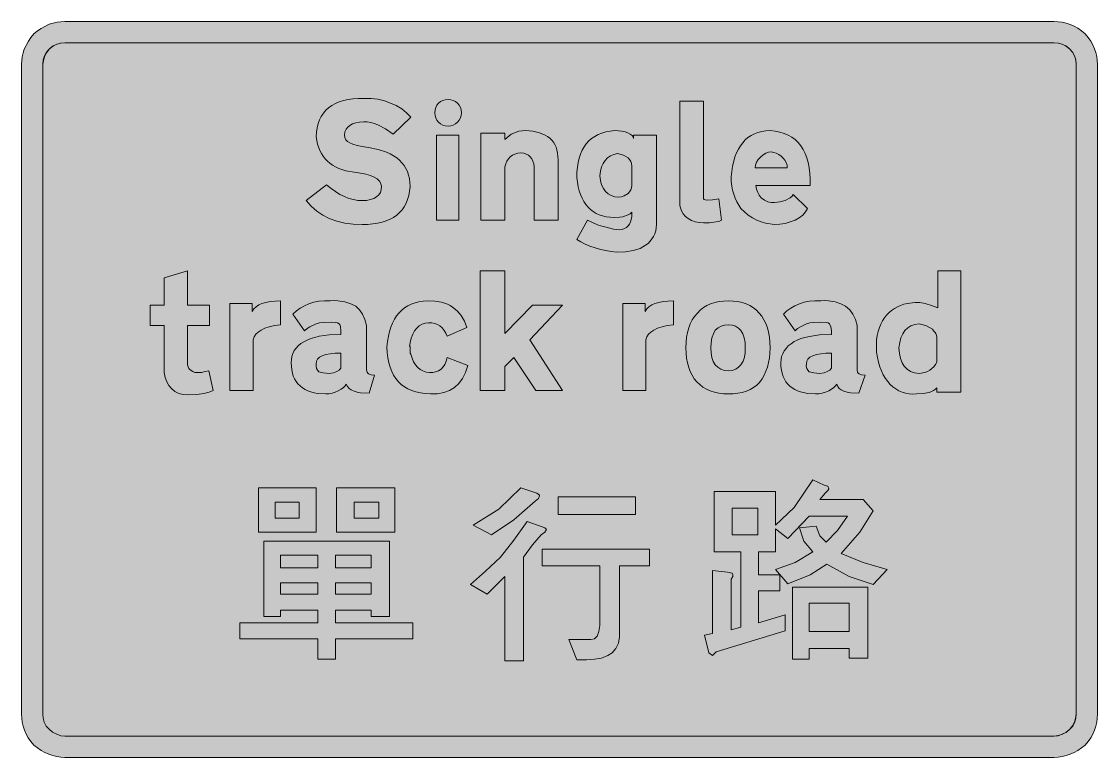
# Model space of a CAD drawing. Header units: metres. Extents: x 102 to 466, y 12 to 261.
import ezdxf

# ---------------------------------------------------------------- set-up
doc = ezdxf.new("R2010")
doc.units = ezdxf.units.M
doc.layers.add('FILL_BLACK_000000', color=7, linetype='Continuous', true_color=0x000000)
doc.layers.add('FILL_WHITE_FFFFFF', color=7, linetype='Continuous', true_color=0xffffff)

msp = doc.modelspace()

# ---------------------------------------------------------------- hatches: boundary and pattern name
at = {"layer": 'FILL_BLACK_000000', "true_color": 0x000000}
h = msp.add_hatch(color=7, dxfattribs=at)
h.dxf.hatch_style = 1
h.paths.add_polyline_path([(454.39, 261.07), (455.76, 260.76), (457.12, 260.32), (458.46, 259.75), (459.75, 259.02), (460.99, 258.14), (462.15, 257.1), (463.19, 255.94), (464.07, 254.7), (464.8, 253.42), (465.37, 252.11), (465.81, 250.79), (466.12, 249.46), (466.29, 248.16), (466.35, 246.9), (466.35, 27), (466.29, 25.64), (466.12, 24.26), (465.81, 22.89), (465.37, 21.52), (464.8, 20.19), (464.07, 18.9), (463.19, 17.66), (462.15, 16.5), (460.99, 15.54), (459.75, 14.7), (458.46, 13.98), (457.12, 13.39), (455.76, 12.92), (454.39, 12.58), (453.01, 12.37), (451.65, 12.3), (117.15, 12.3), (115.79, 12.37), (114.41, 12.58), (113.04, 12.92), (111.67, 13.39), (110.34, 13.98), (109.05, 14.7), (107.81, 15.54), (106.65, 16.5), (105.61, 17.66), (104.73, 18.9), (104, 20.19), (103.42, 21.52), (102.99, 22.89), (102.68, 24.26), (102.51, 25.64), (102.45, 27), (102.45, 246.9), (102.51, 248.08), (102.67, 249.34), (102.96, 250.65), (103.35, 252), (104.77, 254.66), (105.63, 255.92), (106.65, 257.1), (107.83, 258.12), (109.09, 258.97), (111.75, 260.4), (113.1, 260.79), (114.45, 261.07), (115.8, 261.24), (117.15, 261.3), (451.65, 261.3), (453.01, 261.24), (454.39, 261.07)])
h.paths.add_polyline_path([(115.76, 253.98), (114.34, 253.61), (112.97, 252.96), (111.75, 252), (110.89, 250.65), (110.25, 249.3), (109.84, 247.99), (109.65, 246.9), (109.65, 27), (109.77, 25.61), (110.14, 24.22), (110.79, 22.95), (111.23, 22.39), (111.75, 21.9), (112.97, 20.89), (114.34, 20.14), (115.76, 19.66), (117.15, 19.5), (451.65, 19.5), (453.04, 19.66), (454.46, 20.14), (455.83, 20.89), (457.05, 21.9), (457.57, 22.39), (458.01, 22.95), (458.66, 24.22), (459.03, 25.61), (459.15, 27), (459.15, 246.9), (459, 248.33), (458.57, 249.67), (457.88, 250.89), (456.97, 251.96), (455.87, 252.85), (454.59, 253.52), (453.18, 253.95), (451.65, 254.1), (117.15, 254.1), (115.76, 253.98)], flags=16)
h = msp.add_hatch(color=7, dxfattribs=at)
h.dxf.hatch_style = 1
h.paths.add_polyline_path([(211.76, 222.06), (212.1, 221.32), (212.66, 220.71), (213.45, 220.2), (214.52, 219.75), (215.92, 219.34), (217.67, 218.98), (219.75, 218.7), (223.03, 218.01), (225.88, 217.06), (227.14, 216.48), (228.3, 215.84), (229.35, 215.13), (230.29, 214.35), (231.12, 213.5), (231.84, 212.58), (232.45, 211.58), (232.95, 210.52), (233.35, 209.37), (233.63, 208.16), (233.79, 206.87), (233.85, 205.5), (233.68, 203.92), (233.4, 202.45), (233.01, 201.08), (232.5, 199.81), (231.88, 198.65), (231.15, 197.6), (230.31, 196.64), (229.35, 195.79), (228.28, 195.04), (227.1, 194.39), (225.81, 193.84), (224.4, 193.39), (222.88, 193.04), (221.25, 192.8), (219.51, 192.65), (217.65, 192.6), (214.61, 192.72), (211.76, 193.09), (209.09, 193.74), (206.55, 194.7), (204.36, 195.76), (202.31, 197.14), (200.43, 198.79), (198.75, 200.7), (205.65, 206.1), (207.13, 204.83), (208.62, 203.74), (210.13, 202.81), (211.65, 202.05), (213.17, 201.46), (214.68, 201.04), (216.17, 200.78), (217.65, 200.7), (219.14, 200.78), (220.45, 201.03), (221.58, 201.43), (222.52, 201.97), (223.27, 202.66), (223.81, 203.48), (224.14, 204.43), (224.25, 205.5), (224.01, 206.46), (223.51, 207.3), (222.76, 208.05), (221.74, 208.69), (220.45, 209.23), (218.89, 209.68), (217.06, 210.03), (214.95, 210.3), (212.19, 210.79), (209.77, 211.58), (208.68, 212.09), (207.68, 212.67), (206.75, 213.33), (205.91, 214.05), (205.15, 214.84), (204.47, 215.71), (203.87, 216.64), (203.35, 217.64), (202.54, 219.84), (202.05, 222.3), (202.17, 223.88), (202.4, 225.36), (202.76, 226.75), (203.23, 228.03), (203.83, 229.21), (204.54, 230.28), (205.37, 231.26), (206.32, 232.12), (207.4, 232.89), (208.59, 233.54), (209.9, 234.09), (211.33, 234.53), (212.88, 234.87), (214.55, 235.09), (216.34, 235.2), (218.25, 235.2), (220.67, 235.26), (222.97, 235.01), (225.17, 234.48), (227.25, 233.7), (229.21, 232.87), (231.04, 231.75), (232.69, 230.41), (234.15, 228.9), (228.15, 223.2), (225.51, 225), (222.97, 226.31), (221.75, 226.78), (220.56, 227.12), (219.39, 227.33), (218.25, 227.4), (216.77, 227.24), (215.49, 226.99), (214.4, 226.64), (213.49, 226.16), (212.76, 225.56), (212.22, 224.83), (211.85, 223.94), (211.65, 222.9), (211.76, 222.06)])
h = msp.add_hatch(color=7, dxfattribs=at)
h.dxf.hatch_style = 1
h.paths.add_polyline_path([(251.16, 229.52), (250.88, 228.68), (250.46, 227.92), (249.9, 227.25), (249.23, 226.69), (248.47, 226.27), (247.63, 225.99), (246.75, 225.9), (245.78, 225.99), (244.91, 226.27), (244.14, 226.69), (243.49, 227.25), (242.96, 227.92), (242.57, 228.68), (242.33, 229.52), (242.25, 230.4), (242.33, 231.37), (242.57, 232.24), (242.96, 233.01), (243.49, 233.66), (244.14, 234.19), (244.91, 234.58), (245.78, 234.82), (246.75, 234.9), (247.63, 234.82), (248.47, 234.58), (249.23, 234.19), (249.9, 233.66), (250.46, 233.01), (250.88, 232.24), (251.16, 231.37), (251.25, 230.4), (251.16, 229.52)])
h = msp.add_hatch(color=7, dxfattribs=at)
h.dxf.hatch_style = 1
h.paths.add_polyline_path([(333.15, 202.8), (333.15, 202.5), (333.15, 201.6), (333.15, 201.3), (333.32, 201.1), (333.61, 200.96), (334.57, 200.85), (336.1, 200.96), (338.25, 201.3), (339.15, 194.1), (338.96, 193.95), (338.55, 193.8), (338.06, 193.65), (337.35, 193.5), (335.14, 193.24), (333.15, 193.2), (331.63, 193.3), (330.24, 193.57), (328.99, 194.02), (327.9, 194.62), (326.97, 195.37), (326.23, 196.24), (325.69, 197.22), (325.35, 198.3), (325.09, 199.01), (325.05, 199.5), (325.05, 200.1), (325.05, 200.4), (325.05, 234.3), (333.15, 234.3), (333.15, 202.8)])
h = msp.add_hatch(color=7, dxfattribs=at)
h.dxf.hatch_style = 1
h.paths.add_polyline_path([(242.85, 194.1), (242.85, 222.9), (250.35, 222.9), (250.35, 194.1), (242.85, 194.1)])
h = msp.add_hatch(color=7, dxfattribs=at)
h.dxf.hatch_style = 1
h.paths.add_polyline_path([(275.85, 194.1), (275.85, 210.9), (275.85, 211.5), (275.85, 211.8), (275.85, 212.1), (275.68, 213.16), (275.4, 214.07), (275.01, 214.86), (274.5, 215.51), (273.88, 216.04), (273.15, 216.45), (272.31, 216.73), (271.35, 216.9), (270.28, 216.73), (269.32, 216.45), (268.48, 216.04), (267.75, 215.51), (267.13, 214.86), (266.62, 214.07), (266.23, 213.16), (265.95, 212.1), (265.95, 211.8), (265.95, 194.1), (257.85, 194.1), (257.85, 223.5), (265.95, 223.5), (265.95, 221.4), (267.34, 222.67), (268.1, 223.17), (268.95, 223.5), (269.73, 223.89), (270.67, 224.17), (271.73, 224.34), (272.85, 224.4), (275.39, 224.16), (277.62, 223.65), (279.53, 222.88), (280.35, 222.38), (281.1, 221.81), (281.76, 221.17), (282.34, 220.45), (282.83, 219.66), (283.23, 218.79), (283.54, 217.84), (283.77, 216.81), (283.95, 214.5), (283.95, 213.9), (283.95, 194.1), (275.85, 194.1)])
h = msp.add_hatch(color=7, dxfattribs=at)
h.dxf.hatch_style = 1
h.paths.add_polyline_path([(316.93, 190.47), (316.61, 189.49), (316.2, 188.57), (315.68, 187.72), (315.06, 186.94), (314.35, 186.23), (313.54, 185.59), (312.63, 185.02), (311.63, 184.53), (310.54, 184.12), (309.36, 183.78), (306.73, 183.37), (303.75, 183.3), (301.93, 183.48), (300.08, 183.79), (298.24, 184.21), (296.44, 184.72), (294.71, 185.33), (293.08, 186), (291.58, 186.73), (290.25, 187.5), (293.85, 194.1), (297.22, 192.56), (298.74, 192.03), (300.15, 191.7), (302.62, 191.02), (304.65, 190.8), (305.59, 190.97), (306.4, 191.25), (307.09, 191.64), (307.65, 192.15), (308.1, 192.77), (308.45, 193.5), (308.69, 194.34), (308.85, 195.3), (308.85, 196.8), (308.69, 196.53), (308.25, 196.2), (307.58, 195.87), (306.75, 195.6), (305.8, 195.25), (304.8, 195.07), (302.85, 195), (301.48, 195.06), (300.19, 195.22), (298.98, 195.5), (297.84, 195.89), (296.79, 196.38), (295.8, 196.98), (294.9, 197.68), (294.07, 198.49), (293.33, 199.4), (292.65, 200.41), (292.06, 201.51), (291.54, 202.72), (291.1, 204.02), (290.74, 205.42), (290.25, 208.5), (290.3, 210.3), (290.45, 212), (290.69, 213.59), (291.04, 215.08), (291.49, 216.45), (292.04, 217.72), (292.69, 218.88), (293.44, 219.94), (294.29, 220.88), (295.25, 221.72), (296.3, 222.44), (297.46, 223.05), (298.73, 223.56), (300.1, 223.95), (301.57, 224.23), (303.15, 224.4), (304.37, 224.35), (305.53, 224.19), (306.59, 223.94), (307.54, 223.61), (308.33, 223.21), (308.93, 222.75), (309.31, 222.25), (309.45, 221.7), (309.45, 222.9), (317.25, 222.9), (317.25, 192.6), (317.14, 191.5), (316.93, 190.47)])
h.paths.add_polyline_path([(308.52, 213.98), (308.12, 214.63), (307.57, 215.17), (306.89, 215.64), (306.07, 216.03), (304.05, 216.6), (302.77, 216.29), (301.64, 215.81), (300.65, 215.15), (299.81, 214.31), (299.13, 213.29), (298.61, 212.09), (298.25, 210.69), (298.05, 209.1), (298.26, 207.5), (298.65, 206.08), (299.23, 204.84), (299.96, 203.81), (300.85, 202.99), (301.89, 202.39), (303.06, 202.02), (304.35, 201.9), (305.37, 202), (306.22, 202.27), (307.65, 203.1), (308.09, 203.65), (308.47, 204.34), (308.75, 205.08), (308.85, 205.8), (308.85, 212.4), (308.77, 213.24), (308.52, 213.98)], flags=16)
h = msp.add_hatch(color=7, dxfattribs=at)
h.dxf.hatch_style = 1
h.paths.add_polyline_path([(351.04, 204.6), (351.45, 203.4), (351.94, 202.5), (352.65, 201.6), (353.77, 200.82), (354.9, 200.29), (356.02, 200.04), (357.15, 200.1), (358.95, 200.29), (360.75, 200.7), (362.44, 201.64), (363.07, 202.18), (363.45, 202.8), (368.25, 198), (367.64, 196.88), (366.71, 195.82), (365.51, 194.88), (364.05, 194.1), (362.42, 193.49), (360.71, 193.01), (358.95, 192.71), (357.15, 192.6), (354.04, 193.12), (352.55, 193.53), (351.15, 194.1), (349.63, 194.88), (348.22, 195.82), (346.93, 196.88), (345.75, 198), (344.35, 200.32), (343.78, 201.55), (343.31, 202.84), (342.94, 204.2), (342.67, 205.64), (342.51, 207.17), (342.45, 208.8), (342.94, 212.39), (343.31, 214), (343.75, 215.5), (344.28, 216.88), (344.89, 218.14), (345.58, 219.28), (346.35, 220.31), (347.21, 221.22), (348.15, 222.02), (349.18, 222.7), (350.3, 223.27), (351.5, 223.72), (352.79, 224.06), (354.18, 224.29), (355.65, 224.4), (357.34, 224.22), (358.91, 223.91), (360.37, 223.46), (361.72, 222.89), (362.96, 222.18), (364.09, 221.34), (365.1, 220.36), (366, 219.26), (366.79, 218.03), (367.46, 216.67), (368.02, 215.18), (368.47, 213.56), (368.81, 211.81), (369.04, 209.93), (369.15, 207.93), (369.15, 205.8), (350.85, 205.8), (351.04, 204.6)])
h.paths.add_polyline_path([(361.35, 212.4), (361.35, 212.7), (361.04, 213.57), (360.59, 214.37), (360.01, 215.1), (359.32, 215.74), (358.56, 216.28), (357.72, 216.71), (356.85, 217.02), (355.95, 217.2), (355.05, 217.09), (354.15, 216.75), (353.25, 216.19), (352.35, 215.4), (351.56, 214.63), (351, 213.71), (350.66, 212.74), (350.55, 211.8), (361.35, 211.8), (361.35, 212.4)], flags=16)
h = msp.add_hatch(color=7, dxfattribs=at)
h.dxf.hatch_style = 1
h.paths.add_polyline_path([(166.05, 165.3), (166.05, 158.4), (158.55, 158.4), (158.55, 145.8), (158.61, 145.13), (158.77, 144.49), (159.06, 143.9), (159.45, 143.4), (160.42, 142.84), (161.05, 142.6), (161.85, 142.5), (163.35, 142.5), (164.55, 142.91), (165.75, 143.1), (167.25, 136.5), (165.9, 135.89), (164.06, 135.41), (161.72, 135.11), (158.85, 135), (157.16, 135.12), (155.66, 135.49), (154.34, 136.14), (153.15, 137.1), (152.31, 138.11), (151.61, 139.35), (151.08, 140.81), (150.75, 142.5), (150.75, 158.4), (145.95, 158.4), (145.95, 165.3), (150.75, 165.3), (150.75, 174.6), (158.55, 177), (158.55, 165.3), (166.05, 165.3)])
h = msp.add_hatch(color=7, dxfattribs=at)
h.dxf.hatch_style = 1
h.paths.add_polyline_path([(257.55, 177), (265.95, 177), (265.95, 155.7), (275.25, 165.3), (285.45, 165.3), (274.35, 153.6), (285.45, 136.5), (276.45, 136.5), (268.95, 147.6), (265.95, 144.6), (265.95, 136.5), (257.55, 136.5), (257.55, 177)])
h = msp.add_hatch(color=7, dxfattribs=at)
h.dxf.hatch_style = 1
h.paths.add_polyline_path([(420.15, 177), (420.15, 135.9), (412.05, 135.9), (412.05, 137.4), (411.54, 136.88), (410.93, 136.44), (410.21, 136.08), (409.39, 135.79), (407.45, 135.42), (405.15, 135.3), (403.87, 135.25), (402.64, 135.34), (401.44, 135.56), (400.3, 135.9), (399.2, 136.37), (398.16, 136.97), (397.18, 137.69), (396.26, 138.52), (395.41, 139.48), (394.63, 140.56), (393.92, 141.75), (393.3, 143.06), (392.75, 144.48), (392.29, 146.01), (391.92, 147.65), (391.65, 149.4), (391.65, 150.3), (391.65, 153), (391.65, 153.6), (391.87, 155.07), (392.18, 156.45), (392.58, 157.74), (393.07, 158.94), (393.65, 160.05), (394.31, 161.07), (395.04, 161.99), (395.85, 162.82), (396.73, 163.57), (397.67, 164.22), (398.68, 164.78), (399.75, 165.24), (400.87, 165.62), (402.05, 165.9), (404.55, 166.2), (405.37, 166.26), (406.23, 166.21), (408.11, 165.86), (410.16, 165.23), (412.35, 164.4), (412.35, 177), (420.15, 177)])
h.paths.add_polyline_path([(412.01, 154.57), (411.75, 155.4), (411.65, 155.8), (411.41, 156.11), (410.85, 156.6), (410.81, 156.9), (410.55, 157.2), (409.59, 157.82), (408.52, 158.32), (407.34, 158.72), (406.05, 159), (404.57, 158.77), (403.28, 158.32), (402.18, 157.65), (401.25, 156.75), (400.49, 155.62), (399.89, 154.27), (399.45, 152.7), (399.15, 150.9), (399.35, 148.99), (399.72, 147.3), (400.28, 145.85), (401.02, 144.64), (401.97, 143.66), (403.12, 142.93), (404.47, 142.44), (406.05, 142.2), (407.96, 142.6), (408.82, 142.93), (409.61, 143.36), (410.34, 143.89), (410.99, 144.52), (411.56, 145.26), (412.05, 146.1), (412.05, 153.3), (412.01, 154.57)], flags=16)
h = msp.add_hatch(color=7, dxfattribs=at)
h.dxf.hatch_style = 1
h.paths.add_polyline_path([(172.95, 165.9), (180.45, 165.9), (180.45, 163.2), (181.01, 164.04), (181.76, 164.77), (182.69, 165.39), (183.75, 165.9), (185.11, 166.29), (186.56, 166.57), (188.18, 166.74), (190.05, 166.8), (190.05, 158.7), (187.96, 158.42), (186.19, 158.02), (184.69, 157.52), (183.45, 156.9), (182.44, 156.22), (181.65, 155.47), (181.09, 154.62), (180.75, 153.6), (180.75, 136.5), (172.95, 136.5), (172.95, 165.9)])
h = msp.add_hatch(color=7, dxfattribs=at)
h.dxf.hatch_style = 1
h.paths.add_polyline_path([(217.05, 135.67), (215.92, 135.85), (214.95, 136.2), (213.98, 136.66), (213.26, 137.17), (212.71, 137.8), (212.25, 138.6), (211.89, 138.03), (211.3, 137.45), (210.52, 136.9), (209.59, 136.39), (208.56, 135.95), (207.48, 135.6), (206.4, 135.38), (205.35, 135.3), (202.64, 135.47), (201.44, 135.68), (200.32, 135.97), (199.3, 136.35), (198.35, 136.82), (197.47, 137.37), (196.65, 138), (195.92, 138.72), (195.3, 139.51), (194.78, 140.39), (194.36, 141.34), (194.05, 142.36), (193.82, 143.44), (193.65, 145.8), (193.72, 146.95), (193.92, 148.02), (194.25, 149.03), (194.71, 149.96), (195.31, 150.82), (196.04, 151.61), (196.9, 152.32), (197.89, 152.96), (199.01, 153.53), (200.26, 154.02), (201.63, 154.44), (203.14, 154.79), (206.54, 155.25), (210.45, 155.4), (210.45, 156.6), (210.37, 158.02), (210.2, 158.54), (209.85, 159), (209.34, 159.35), (208.72, 159.52), (207.15, 159.6), (204.49, 159.52), (203.23, 159.35), (202.05, 159), (199.99, 158.02), (199.05, 157.4), (198.15, 156.6), (194.25, 162.3), (195.43, 163.37), (196.72, 164.31), (198.13, 165.12), (199.65, 165.79), (201.28, 166.3), (203.02, 166.65), (204.88, 166.82), (206.85, 166.8), (208.17, 166.86), (209.43, 166.81), (211.76, 166.46), (213.81, 165.83), (215.55, 165), (216.79, 163.76), (217.8, 162.26), (218.59, 160.49), (219.15, 158.4), (219.15, 143.4), (219.32, 142.61), (219.53, 142.3), (219.82, 142.05), (220.67, 141.71), (221.85, 141.6), (220.05, 135.6), (217.05, 135.67)])
h.paths.add_polyline_path([(202.27, 143.92), (202.56, 143.31), (202.95, 142.8), (204.52, 142.39), (206.55, 142.2), (207.96, 142.48), (209.06, 142.87), (209.88, 143.38), (210.45, 144), (210.45, 149.1), (208.54, 149.04), (206.85, 148.87), (205.39, 148.59), (204.15, 148.2), (203.19, 147.69), (202.54, 147.07), (202.17, 146.34), (202.05, 145.5), (202.11, 144.66), (202.27, 143.92)], flags=16)
h = msp.add_hatch(color=7, dxfattribs=at)
h.dxf.hatch_style = 1
h.paths.add_polyline_path([(242.26, 166.68), (244.5, 166.31), (246.52, 165.66), (247.42, 165.22), (248.25, 164.7), (249.76, 163.41), (251.1, 161.81), (252.22, 159.93), (253.05, 157.8), (246.45, 154.8), (245.96, 155.87), (245.38, 156.81), (244.72, 157.62), (243.97, 158.29), (243.15, 158.8), (242.23, 159.15), (241.23, 159.32), (240.15, 159.3), (238.97, 159.19), (237.9, 158.86), (236.94, 158.32), (236.1, 157.57), (235.37, 156.63), (234.75, 155.5), (234.24, 154.19), (233.85, 152.7), (233.74, 151.95), (233.72, 151.6), (233.85, 151.2), (233.85, 149.1), (234.15, 148.8), (234.54, 147.42), (235.05, 146.21), (235.67, 145.17), (236.4, 144.3), (237.24, 143.6), (238.2, 143.06), (239.27, 142.7), (240.45, 142.5), (241.52, 142.56), (242.51, 142.76), (243.45, 143.13), (244.35, 143.7), (245.02, 144.44), (245.62, 145.31), (246.12, 146.36), (246.45, 147.6), (253.35, 144.9), (252.56, 142.58), (251.55, 140.57), (250.31, 138.88), (248.85, 137.51), (247.16, 136.47), (245.25, 135.75), (243.11, 135.36), (240.75, 135.3), (239.01, 135.41), (237.37, 135.64), (235.85, 135.98), (234.45, 136.43), (233.15, 137.01), (231.96, 137.69), (230.88, 138.5), (229.91, 139.42), (229.05, 140.47), (228.3, 141.63), (227.66, 142.92), (227.12, 144.33), (226.7, 145.86), (226.37, 147.51), (226.16, 149.29), (226.05, 151.2), (226.26, 153.05), (226.56, 154.79), (226.94, 156.4), (227.4, 157.9), (227.96, 159.28), (228.6, 160.54), (229.32, 161.68), (230.14, 162.71), (231.04, 163.62), (232.03, 164.42), (233.11, 165.1), (234.28, 165.67), (235.53, 166.12), (236.88, 166.46), (238.32, 166.69), (239.85, 166.8), (242.26, 166.68)])
h = msp.add_hatch(color=7, dxfattribs=at)
h.dxf.hatch_style = 1
h.paths.add_polyline_path([(305.85, 165.9), (313.35, 165.9), (313.35, 163.2), (313.91, 164.04), (314.66, 164.77), (315.59, 165.39), (316.65, 165.9), (318.01, 166.29), (319.46, 166.57), (321.08, 166.74), (322.95, 166.8), (322.95, 158.7), (320.86, 158.42), (319.09, 158.02), (317.59, 157.52), (316.35, 156.9), (315.34, 156.22), (314.55, 155.47), (313.99, 154.62), (313.65, 153.6), (313.65, 136.5), (305.85, 136.5), (305.85, 165.9)])
h = msp.add_hatch(color=7, dxfattribs=at)
h.dxf.hatch_style = 1
h.paths.add_polyline_path([(355.42, 147.47), (355.14, 145.88), (354.75, 144.37), (354.24, 142.95), (353.62, 141.62), (352.89, 140.37), (352.05, 139.2), (351.09, 138.26), (350.03, 137.45), (348.86, 136.78), (347.59, 136.24), (346.22, 135.82), (344.75, 135.53), (343.19, 135.36), (341.55, 135.3), (339.86, 135.37), (338.26, 135.56), (336.77, 135.89), (335.38, 136.35), (334.09, 136.92), (332.91, 137.63), (331.83, 138.45), (330.86, 139.39), (330, 140.44), (329.25, 141.61), (328.62, 142.89), (328.09, 144.29), (327.68, 145.78), (327.39, 147.39), (327.21, 149.09), (327.15, 150.9), (327.21, 152.76), (327.38, 154.5), (327.67, 156.13), (328.09, 157.65), (328.63, 159.06), (329.3, 160.35), (330.11, 161.53), (331.05, 162.6), (332.01, 163.64), (333.07, 164.52), (334.24, 165.25), (335.51, 165.82), (336.88, 166.26), (338.35, 166.57), (339.91, 166.74), (341.55, 166.8), (343.19, 166.73), (344.74, 166.54), (346.19, 166.21), (347.55, 165.75), (348.81, 165.17), (349.97, 164.46), (351.02, 163.63), (351.97, 162.67), (352.82, 161.6), (353.56, 160.41), (354.19, 159.11), (354.71, 157.69), (355.12, 156.15), (355.41, 154.51), (355.59, 152.76), (355.65, 150.9), (355.59, 149.14), (355.42, 147.47)])
h.paths.add_polyline_path([(346.87, 154.27), (346.4, 155.61), (345.75, 156.71), (344.94, 157.58), (343.96, 158.2), (342.83, 158.57), (341.55, 158.7), (340.26, 158.59), (339.07, 158.25), (338.01, 157.69), (337.05, 156.9), (336.44, 155.67), (335.96, 154.24), (335.66, 152.64), (335.55, 150.9), (335.65, 149.19), (335.94, 147.66), (336.42, 146.32), (337.09, 145.2), (337.94, 144.3), (338.97, 143.64), (340.17, 143.24), (341.55, 143.1), (342.84, 143.26), (343.99, 143.7), (344.97, 144.37), (345.75, 145.2), (346.49, 146.39), (346.95, 147.71), (347.18, 149.21), (347.25, 150.9), (347.15, 152.7), (346.87, 154.27)], flags=16)
h = msp.add_hatch(color=7, dxfattribs=at)
h.dxf.hatch_style = 1
h.paths.add_polyline_path([(382.87, 135.67), (381.68, 135.85), (380.55, 136.2), (379.71, 136.66), (379.01, 137.17), (378.48, 137.8), (378.15, 138.6), (377.79, 138.03), (377.19, 137.45), (376.4, 136.9), (375.45, 136.39), (374.39, 135.95), (373.26, 135.6), (372.1, 135.38), (370.95, 135.3), (368.29, 135.47), (365.96, 135.97), (364.91, 136.35), (363.95, 136.8), (363.08, 137.34), (362.29, 137.96), (361.59, 138.66), (360.97, 139.45), (360.45, 140.31), (360.02, 141.25), (359.69, 142.27), (359.45, 143.37), (359.3, 144.54), (359.25, 145.8), (359.32, 146.9), (359.53, 147.94), (359.88, 148.92), (360.38, 149.85), (361.01, 150.72), (361.78, 151.54), (362.7, 152.3), (363.75, 153), (364.83, 153.53), (366.06, 154.01), (367.42, 154.42), (368.92, 154.76), (372.36, 155.24), (376.35, 155.4), (376.35, 156.6), (376.3, 157.4), (376.16, 158.02), (375.75, 159), (375.24, 159.35), (374.59, 159.52), (372.75, 159.6), (370.35, 159.52), (369.12, 159.35), (367.95, 159), (365.89, 158.02), (364.95, 157.4), (364.05, 156.6), (360.15, 162.3), (361.33, 163.37), (362.62, 164.31), (364.03, 165.12), (365.55, 165.79), (367.18, 166.3), (368.92, 166.65), (370.78, 166.82), (372.75, 166.8), (374.07, 166.86), (375.33, 166.81), (377.62, 166.46), (379.58, 165.83), (381.15, 165), (382.56, 163.76), (383.66, 162.26), (384.48, 160.49), (385.05, 158.4), (385.05, 143.4), (385.22, 142.61), (385.43, 142.3), (385.72, 142.05), (386.57, 141.71), (387.75, 141.6), (385.65, 135.6), (382.87, 135.67)])
h.paths.add_polyline_path([(368.06, 143.92), (368.41, 143.31), (368.85, 142.8), (370.42, 142.39), (372.45, 142.2), (373.86, 142.48), (374.96, 142.87), (375.78, 143.38), (376.35, 144), (376.35, 149.1), (374.44, 149.04), (372.75, 148.87), (371.29, 148.59), (370.05, 148.2), (369.09, 147.69), (368.44, 147.07), (368.07, 146.34), (367.95, 145.5), (367.88, 144.66), (368.06, 143.92)], flags=16)
h = msp.add_hatch(color=7, dxfattribs=at)
h.dxf.hatch_style = 1
h.paths.add_polyline_path([(357.45, 102.3), (357.45, 90.9), (363.75, 96.9), (370.05, 106.2), (373.95, 104.4), (375.15, 104.1), (375.45, 103.2), (375.15, 102.6), (374.25, 101.7), (372.45, 99.6), (387.15, 99.6), (390.45, 95.7), (385.95, 88.5), (379.65, 81.3), (387.15, 78.3), (395.25, 75.9), (390.45, 70.8), (382.35, 73.5), (374.85, 77.7), (369.15, 74.1), (361.65, 71.1), (357.45, 75.9), (364.05, 78.3), (370.05, 81.9), (367.05, 85.5), (365.55, 90), (371.25, 90.6), (372.45, 87.3), (374.55, 85.2), (378.45, 89.1), (381.75, 93.9), (368.85, 93.9), (361.65, 86.4), (357.45, 89.7), (357.45, 81.9), (351.75, 81.9), (351.75, 74.1), (358.95, 74.1), (358.95, 68.7), (351.75, 68.7), (351.75, 57.9), (360.75, 60.6), (360.75, 55.2), (337.35, 48), (336.15, 46.8), (334.95, 47.7), (333.45, 53.7), (336.15, 54.3), (336.15, 75.6), (341.25, 75), (342.75, 74.7), (343.05, 74.1), (343.05, 73.5), (342.45, 72.6), (342.45, 55.5), (345.75, 56.4), (345.75, 81.9), (336.75, 81.9), (336.75, 102.3), (357.45, 102.3)])
h.paths.add_polyline_path([(351.45, 96.6), (342.75, 96.6), (342.75, 87.6), (351.45, 87.6), (351.45, 96.6)], flags=16)
h = msp.add_hatch(color=7, dxfattribs=at)
h.dxf.hatch_style = 1
h.paths.add_polyline_path([(202.05, 88.5), (182.55, 88.5), (182.55, 103.5), (202.05, 103.5), (202.05, 88.5)])
h.paths.add_polyline_path([(196.35, 98.7), (188.25, 98.7), (188.25, 93.3), (196.35, 93.3), (196.35, 98.7)], flags=16)
h = msp.add_hatch(color=7, dxfattribs=at)
h.dxf.hatch_style = 1
h.paths.add_polyline_path([(228.75, 88.5), (208.95, 88.5), (208.95, 103.5), (228.75, 103.5), (228.75, 88.5)])
h.paths.add_polyline_path([(223.35, 98.7), (214.95, 98.7), (214.95, 93.3), (223.35, 93.3), (223.35, 98.7)], flags=16)
h = msp.add_hatch(color=7, dxfattribs=at)
h.dxf.hatch_style = 1
h.paths.add_polyline_path([(263.85, 96.3), (271.35, 103.5), (276.75, 101.7), (277.65, 101.1), (277.65, 100.8), (277.35, 99.9), (276.15, 99), (268.95, 92.7), (261.45, 87.6), (255.15, 90.9), (263.85, 96.3)])
h = msp.add_hatch(color=7, dxfattribs=at)
h.dxf.hatch_style = 1
h.paths.add_polyline_path([(310.05, 100.5), (310.05, 94.5), (283.95, 94.5), (283.95, 100.5), (310.05, 100.5)])
h = msp.add_hatch(color=7, dxfattribs=at)
h.dxf.hatch_style = 1
h.paths.add_polyline_path([(259.35, 75.3), (264.45, 80.1), (268.95, 85.8), (273.45, 92.1), (278.55, 90.3), (279.45, 90), (280.05, 89.4), (279.45, 88.5), (278.25, 87.6), (275.25, 84.3), (272.25, 80.1), (272.25, 45), (265.95, 45), (265.95, 73.5), (259.95, 67.5), (254.25, 70.8), (259.35, 75.3)])
h = msp.add_hatch(color=7, dxfattribs=at)
h.dxf.hatch_style = 1
h.paths.add_polyline_path([(220.65, 62.1), (208.65, 62.1), (208.65, 57.9), (234.75, 57.9), (234.75, 52.5), (208.65, 52.5), (208.65, 45.6), (202.65, 45.6), (202.65, 52.5), (176.25, 52.5), (176.25, 57.9), (202.65, 57.9), (202.65, 62.1), (190.05, 62.1), (190.05, 60), (184.35, 60), (184.35, 85.5), (226.95, 85.5), (226.95, 60), (220.65, 60), (220.65, 62.1)])
h.paths.add_polyline_path([(220.65, 76.5), (220.65, 80.7), (208.65, 80.7), (208.65, 76.5), (220.65, 76.5)], flags=16)
h.paths.add_polyline_path([(208.65, 67.5), (220.65, 67.5), (220.65, 71.4), (208.65, 71.4), (208.65, 67.5)], flags=16)
h.paths.add_polyline_path([(190.05, 80.7), (190.05, 76.5), (202.65, 76.5), (202.65, 80.7), (190.05, 80.7)], flags=16)
h.paths.add_polyline_path([(202.65, 71.4), (190.05, 71.4), (190.05, 67.5), (202.65, 67.5), (202.65, 71.4)], flags=16)
h = msp.add_hatch(color=7, dxfattribs=at)
h.dxf.hatch_style = 1
h.paths.add_polyline_path([(278.55, 77.1), (278.55, 82.8), (314.85, 82.8), (314.85, 77.1), (304.65, 77.1), (304.65, 55.5), (304.65, 53.1), (304.35, 51), (303.45, 49.2), (302.25, 47.7), (300.75, 46.8), (298.65, 45.9), (296.25, 45.6), (293.55, 45.3), (290.25, 45.3), (287.55, 52.2), (295.05, 52.2), (296.25, 52.5), (297.15, 53.4), (297.75, 54.9), (298.05, 57), (298.05, 77.1), (278.55, 77.1)])
h = msp.add_hatch(color=7, dxfattribs=at)
h.dxf.hatch_style = 1
h.paths.add_polyline_path([(388.65, 69.9), (388.65, 45.9), (382.35, 45.9), (382.35, 49.2), (368.85, 49.2), (368.85, 45.6), (363.15, 45.6), (363.15, 69.9), (388.65, 69.9)])
h.paths.add_polyline_path([(382.35, 64.5), (368.85, 64.5), (368.85, 54.9), (382.35, 54.9), (382.35, 64.5)], flags=16)
at = {"layer": 'FILL_WHITE_FFFFFF', "true_color": 0xffffff}
h = msp.add_hatch(color=7, dxfattribs=at)
h.dxf.hatch_style = 1
h.paths.add_polyline_path([(451.65, 254.1), (453.04, 253.98), (454.46, 253.61), (455.83, 252.96), (457.05, 252), (458.01, 250.78), (458.66, 249.45), (459.03, 248.12), (459.15, 246.9), (459.15, 27), (458.96, 25.65), (458.55, 24.3), (457.91, 22.99), (457.05, 21.9), (455.7, 20.77), (455.02, 20.38), (454.35, 20.1), (453, 19.69), (451.65, 19.5), (117.15, 19.5), (115.76, 19.66), (114.34, 20.14), (112.97, 20.89), (111.75, 21.9), (111.23, 22.39), (110.79, 22.95), (110.14, 24.22), (109.77, 25.61), (109.65, 27), (109.65, 246.9), (109.8, 248.33), (110.23, 249.67), (110.92, 250.89), (111.82, 251.96), (112.93, 252.85), (114.21, 253.52), (115.62, 253.95), (117.15, 254.1), (451.65, 254.1)])

# ---------------------------------------------------------------- linework, layer by layer
at = {"layer": 'FILL_BLACK_000000', "lineweight": 0, "true_color": 0x000000}
for points in [[(454.39, 261.07), (455.76, 260.76), (457.12, 260.32), (458.46, 259.75), (459.75, 259.02), (460.99, 258.14), (462.15, 257.1), (463.19, 255.94), (464.07, 254.7), (464.8, 253.42), (465.37, 252.11), (465.81, 250.79), (466.12, 249.46), (466.29, 248.16), (466.35, 246.9), (466.35, 27), (466.29, 25.64), (466.12, 24.26), (465.81, 22.89), (465.37, 21.52), (464.8, 20.19), (464.07, 18.9), (463.19, 17.66), (462.15, 16.5), (460.99, 15.54), (459.75, 14.7), (458.46, 13.98), (457.12, 13.39), (455.76, 12.92), (454.39, 12.58), (453.01, 12.37), (451.65, 12.3), (117.15, 12.3), (115.79, 12.37), (114.41, 12.58), (113.04, 12.92), (111.67, 13.39), (110.34, 13.98), (109.05, 14.7), (107.81, 15.54), (106.65, 16.5), (105.61, 17.66), (104.73, 18.9), (104, 20.19), (103.42, 21.52), (102.99, 22.89), (102.68, 24.26), (102.51, 25.64), (102.45, 27), (102.45, 246.9), (102.51, 248.08), (102.67, 249.34), (102.96, 250.65), (103.35, 252), (104.77, 254.66), (105.63, 255.92), (106.65, 257.1), (107.83, 258.12), (109.09, 258.97), (111.75, 260.4), (113.1, 260.79), (114.45, 261.07), (115.8, 261.24), (117.15, 261.3), (451.65, 261.3), (453.01, 261.24)], [(115.76, 253.98), (114.34, 253.61), (112.97, 252.96), (111.75, 252), (110.89, 250.65), (110.25, 249.3), (109.84, 247.99), (109.65, 246.9), (109.65, 27), (109.77, 25.61), (110.14, 24.22), (110.79, 22.95), (111.23, 22.39), (111.75, 21.9), (112.97, 20.89), (114.34, 20.14), (115.76, 19.66), (117.15, 19.5), (451.65, 19.5), (453.04, 19.66), (454.46, 20.14), (455.83, 20.89), (457.05, 21.9), (457.57, 22.39), (458.01, 22.95), (458.66, 24.22), (459.03, 25.61), (459.15, 27), (459.15, 246.9), (459, 248.33), (458.57, 249.67), (457.88, 250.89), (456.97, 251.96), (455.87, 252.85), (454.59, 253.52), (453.18, 253.95), (451.65, 254.1), (117.15, 254.1)], [(211.76, 222.06), (212.1, 221.32), (212.66, 220.71), (213.45, 220.2), (214.52, 219.75), (215.92, 219.34), (217.67, 218.98), (219.75, 218.7), (223.03, 218.01), (225.88, 217.06), (227.14, 216.48), (228.3, 215.84), (229.35, 215.13), (230.29, 214.35), (231.12, 213.5), (231.84, 212.58), (232.45, 211.58), (232.95, 210.52), (233.35, 209.37), (233.63, 208.16), (233.79, 206.87), (233.85, 205.5), (233.68, 203.92), (233.4, 202.45), (233.01, 201.08), (232.5, 199.81), (231.88, 198.65), (231.15, 197.6), (230.31, 196.64), (229.35, 195.79), (228.28, 195.04), (227.1, 194.39), (225.81, 193.84), (224.4, 193.39), (222.88, 193.04), (221.25, 192.8), (219.51, 192.65), (217.65, 192.6), (214.61, 192.72), (211.76, 193.09), (209.09, 193.74), (206.55, 194.7), (204.36, 195.76), (202.31, 197.14), (200.43, 198.79), (198.75, 200.7), (205.65, 206.1), (207.13, 204.83), (208.62, 203.74), (210.13, 202.81), (211.65, 202.05), (213.17, 201.46), (214.68, 201.04), (216.17, 200.78), (217.65, 200.7), (219.14, 200.78), (220.45, 201.03), (221.58, 201.43), (222.52, 201.97), (223.27, 202.66), (223.81, 203.48), (224.14, 204.43), (224.25, 205.5), (224.01, 206.46), (223.51, 207.3), (222.76, 208.05), (221.74, 208.69), (220.45, 209.23), (218.89, 209.68), (217.06, 210.03), (214.95, 210.3), (212.19, 210.79), (209.77, 211.58), (208.68, 212.09), (207.68, 212.67), (206.75, 213.33), (205.91, 214.05), (205.15, 214.84), (204.47, 215.71), (203.87, 216.64), (203.35, 217.64), (202.54, 219.84), (202.05, 222.3), (202.17, 223.88), (202.4, 225.36), (202.76, 226.75), (203.23, 228.03), (203.83, 229.21), (204.54, 230.28), (205.37, 231.26), (206.32, 232.12), (207.4, 232.89), (208.59, 233.54), (209.9, 234.09), (211.33, 234.53), (212.88, 234.87), (214.55, 235.09), (216.34, 235.2), (218.25, 235.2), (220.67, 235.26), (222.97, 235.01), (225.17, 234.48), (227.25, 233.7), (229.21, 232.87), (231.04, 231.75), (232.69, 230.41), (234.15, 228.9), (228.15, 223.2), (225.51, 225), (222.97, 226.31), (221.75, 226.78), (220.56, 227.12), (219.39, 227.33), (218.25, 227.4), (216.77, 227.24), (215.49, 226.99), (214.4, 226.64), (213.49, 226.16), (212.76, 225.56), (212.22, 224.83), (211.85, 223.94), (211.65, 222.9)], [(251.16, 229.52), (250.88, 228.68), (250.46, 227.92), (249.9, 227.25), (249.23, 226.69), (248.47, 226.27), (247.63, 225.99), (246.75, 225.9), (245.78, 225.99), (244.91, 226.27), (244.14, 226.69), (243.49, 227.25), (242.96, 227.92), (242.57, 228.68), (242.33, 229.52), (242.25, 230.4), (242.33, 231.37), (242.57, 232.24), (242.96, 233.01), (243.49, 233.66), (244.14, 234.19), (244.91, 234.58), (245.78, 234.82), (246.75, 234.9), (247.63, 234.82), (248.47, 234.58), (249.23, 234.19), (249.9, 233.66), (250.46, 233.01), (250.88, 232.24), (251.16, 231.37), (251.25, 230.4)], [(333.15, 202.8), (333.15, 202.5), (333.15, 201.6), (333.15, 201.3), (333.32, 201.1), (333.61, 200.96), (334.57, 200.85), (336.1, 200.96), (338.25, 201.3), (339.15, 194.1), (338.96, 193.95), (338.55, 193.8), (338.06, 193.65), (337.35, 193.5), (335.14, 193.24), (333.15, 193.2), (331.63, 193.3), (330.24, 193.57), (328.99, 194.02), (327.9, 194.62), (326.97, 195.37), (326.23, 196.24), (325.69, 197.22), (325.35, 198.3), (325.09, 199.01), (325.05, 199.5), (325.05, 200.1), (325.05, 200.4), (325.05, 234.3), (333.15, 234.3)], [(242.85, 194.1), (242.85, 222.9), (250.35, 222.9), (250.35, 194.1)], [(275.85, 194.1), (275.85, 210.9), (275.85, 211.5), (275.85, 211.8), (275.85, 212.1), (275.68, 213.16), (275.4, 214.07), (275.01, 214.86), (274.5, 215.51), (273.88, 216.04), (273.15, 216.45), (272.31, 216.73), (271.35, 216.9), (270.28, 216.73), (269.32, 216.45), (268.48, 216.04), (267.75, 215.51), (267.13, 214.86), (266.62, 214.07), (266.23, 213.16), (265.95, 212.1), (265.95, 211.8), (265.95, 194.1), (257.85, 194.1), (257.85, 223.5), (265.95, 223.5), (265.95, 221.4), (267.34, 222.67), (268.1, 223.17), (268.95, 223.5), (269.73, 223.89), (270.67, 224.17), (271.73, 224.34), (272.85, 224.4), (275.39, 224.16), (277.62, 223.65), (279.53, 222.88), (280.35, 222.38), (281.1, 221.81), (281.76, 221.17), (282.34, 220.45), (282.83, 219.66), (283.23, 218.79), (283.54, 217.84), (283.77, 216.81), (283.95, 214.5), (283.95, 213.9), (283.95, 194.1)], [(316.93, 190.47), (316.61, 189.49), (316.2, 188.57), (315.68, 187.72), (315.06, 186.94), (314.35, 186.23), (313.54, 185.59), (312.63, 185.02), (311.63, 184.53), (310.54, 184.12), (309.36, 183.78), (306.73, 183.37), (303.75, 183.3), (301.93, 183.48), (300.08, 183.79), (298.24, 184.21), (296.44, 184.72), (294.71, 185.33), (293.08, 186), (291.58, 186.73), (290.25, 187.5), (293.85, 194.1), (297.22, 192.56), (298.74, 192.03), (300.15, 191.7), (302.62, 191.02), (304.65, 190.8), (305.59, 190.97), (306.4, 191.25), (307.09, 191.64), (307.65, 192.15), (308.1, 192.77), (308.45, 193.5), (308.69, 194.34), (308.85, 195.3), (308.85, 196.8), (308.69, 196.53), (308.25, 196.2), (307.58, 195.87), (306.75, 195.6), (305.8, 195.25), (304.8, 195.07), (302.85, 195), (301.48, 195.06), (300.19, 195.22), (298.98, 195.5), (297.84, 195.89), (296.79, 196.38), (295.8, 196.98), (294.9, 197.68), (294.07, 198.49), (293.33, 199.4), (292.65, 200.41), (292.06, 201.51), (291.54, 202.72), (291.1, 204.02), (290.74, 205.42), (290.25, 208.5), (290.3, 210.3), (290.45, 212), (290.69, 213.59), (291.04, 215.08), (291.49, 216.45), (292.04, 217.72), (292.69, 218.88), (293.44, 219.94), (294.29, 220.88), (295.25, 221.72), (296.3, 222.44), (297.46, 223.05), (298.73, 223.56), (300.1, 223.95), (301.57, 224.23), (303.15, 224.4), (304.37, 224.35), (305.53, 224.19), (306.59, 223.94), (307.54, 223.61), (308.33, 223.21), (308.93, 222.75), (309.31, 222.25), (309.45, 221.7), (309.45, 222.9), (317.25, 222.9), (317.25, 192.6), (317.14, 191.5)], [(351.04, 204.6), (351.45, 203.4), (351.94, 202.5), (352.65, 201.6), (353.77, 200.82), (354.9, 200.29), (356.02, 200.04), (357.15, 200.1), (358.95, 200.29), (360.75, 200.7), (362.44, 201.64), (363.07, 202.18), (363.45, 202.8), (368.25, 198), (367.64, 196.88), (366.71, 195.82), (365.51, 194.88), (364.05, 194.1), (362.42, 193.49), (360.71, 193.01), (358.95, 192.71), (357.15, 192.6), (354.04, 193.12), (352.55, 193.53), (351.15, 194.1), (349.63, 194.88), (348.22, 195.82), (346.93, 196.88), (345.75, 198), (344.35, 200.32), (343.78, 201.55), (343.31, 202.84), (342.94, 204.2), (342.67, 205.64), (342.51, 207.17), (342.45, 208.8), (342.94, 212.39), (343.31, 214), (343.75, 215.5), (344.28, 216.88), (344.89, 218.14), (345.58, 219.28), (346.35, 220.31), (347.21, 221.22), (348.15, 222.02), (349.18, 222.7), (350.3, 223.27), (351.5, 223.72), (352.79, 224.06), (354.18, 224.29), (355.65, 224.4), (357.34, 224.22), (358.91, 223.91), (360.37, 223.46), (361.72, 222.89), (362.96, 222.18), (364.09, 221.34), (365.1, 220.36), (366, 219.26), (366.79, 218.03), (367.46, 216.67), (368.02, 215.18), (368.47, 213.56), (368.81, 211.81), (369.04, 209.93), (369.15, 207.93), (369.15, 205.8), (350.85, 205.8)], [(308.52, 213.98), (308.12, 214.63), (307.57, 215.17), (306.89, 215.64), (306.07, 216.03), (304.05, 216.6), (302.77, 216.29), (301.64, 215.81), (300.65, 215.15), (299.81, 214.31), (299.13, 213.29), (298.61, 212.09), (298.25, 210.69), (298.05, 209.1), (298.26, 207.5), (298.65, 206.08), (299.23, 204.84), (299.96, 203.81), (300.85, 202.99), (301.89, 202.39), (303.06, 202.02), (304.35, 201.9), (305.37, 202), (306.22, 202.27), (307.65, 203.1), (308.09, 203.65), (308.47, 204.34), (308.75, 205.08), (308.85, 205.8), (308.85, 212.4), (308.77, 213.24)], [(361.35, 212.4), (361.35, 212.7), (361.04, 213.57), (360.59, 214.37), (360.01, 215.1), (359.32, 215.74), (358.56, 216.28), (357.72, 216.71), (356.85, 217.02), (355.95, 217.2), (355.05, 217.09), (354.15, 216.75), (353.25, 216.19), (352.35, 215.4), (351.56, 214.63), (351, 213.71), (350.66, 212.74), (350.55, 211.8), (361.35, 211.8)], [(166.05, 165.3), (166.05, 158.4), (158.55, 158.4), (158.55, 145.8), (158.61, 145.13), (158.77, 144.49), (159.06, 143.9), (159.45, 143.4), (160.42, 142.84), (161.05, 142.6), (161.85, 142.5), (163.35, 142.5), (164.55, 142.91), (165.75, 143.1), (167.25, 136.5), (165.9, 135.89), (164.06, 135.41), (161.72, 135.11), (158.85, 135), (157.16, 135.12), (155.66, 135.49), (154.34, 136.14), (153.15, 137.1), (152.31, 138.11), (151.61, 139.35), (151.08, 140.81), (150.75, 142.5), (150.75, 158.4), (145.95, 158.4), (145.95, 165.3), (150.75, 165.3), (150.75, 174.6), (158.55, 177), (158.55, 165.3)], [(257.55, 177), (265.95, 177), (265.95, 155.7), (275.25, 165.3), (285.45, 165.3), (274.35, 153.6), (285.45, 136.5), (276.45, 136.5), (268.95, 147.6), (265.95, 144.6), (265.95, 136.5), (257.55, 136.5)], [(420.15, 177), (420.15, 135.9), (412.05, 135.9), (412.05, 137.4), (411.54, 136.88), (410.93, 136.44), (410.21, 136.08), (409.39, 135.79), (407.45, 135.42), (405.15, 135.3), (403.87, 135.25), (402.64, 135.34), (401.44, 135.56), (400.3, 135.9), (399.2, 136.37), (398.16, 136.97), (397.18, 137.69), (396.26, 138.52), (395.41, 139.48), (394.63, 140.56), (393.92, 141.75), (393.3, 143.06), (392.75, 144.48), (392.29, 146.01), (391.92, 147.65), (391.65, 149.4), (391.65, 150.3), (391.65, 153), (391.65, 153.6), (391.87, 155.07), (392.18, 156.45), (392.58, 157.74), (393.07, 158.94), (393.65, 160.05), (394.31, 161.07), (395.04, 161.99), (395.85, 162.82), (396.73, 163.57), (397.67, 164.22), (398.68, 164.78), (399.75, 165.24), (400.87, 165.62), (402.05, 165.9), (404.55, 166.2), (405.37, 166.26), (406.23, 166.21), (408.11, 165.86), (410.16, 165.23), (412.35, 164.4), (412.35, 177)], [(172.95, 165.9), (180.45, 165.9), (180.45, 163.2), (181.01, 164.04), (181.76, 164.77), (182.69, 165.39), (183.75, 165.9), (185.11, 166.29), (186.56, 166.57), (188.18, 166.74), (190.05, 166.8), (190.05, 158.7), (187.96, 158.42), (186.19, 158.02), (184.69, 157.52), (183.45, 156.9), (182.44, 156.22), (181.65, 155.47), (181.09, 154.62), (180.75, 153.6), (180.75, 136.5), (172.95, 136.5)], [(217.05, 135.67), (215.92, 135.85), (214.95, 136.2), (213.98, 136.66), (213.26, 137.17), (212.71, 137.8), (212.25, 138.6), (211.89, 138.03), (211.3, 137.45), (210.52, 136.9), (209.59, 136.39), (208.56, 135.95), (207.48, 135.6), (206.4, 135.38), (205.35, 135.3), (202.64, 135.47), (201.44, 135.68), (200.32, 135.97), (199.3, 136.35), (198.35, 136.82), (197.47, 137.37), (196.65, 138), (195.92, 138.72), (195.3, 139.51), (194.78, 140.39), (194.36, 141.34), (194.05, 142.36), (193.82, 143.44), (193.65, 145.8), (193.72, 146.95), (193.92, 148.02), (194.25, 149.03), (194.71, 149.96), (195.31, 150.82), (196.04, 151.61), (196.9, 152.32), (197.89, 152.96), (199.01, 153.53), (200.26, 154.02), (201.63, 154.44), (203.14, 154.79), (206.54, 155.25), (210.45, 155.4), (210.45, 156.6), (210.37, 158.02), (210.2, 158.54), (209.85, 159), (209.34, 159.35), (208.72, 159.52), (207.15, 159.6), (204.49, 159.52), (203.23, 159.35), (202.05, 159), (199.99, 158.02), (199.05, 157.4), (198.15, 156.6), (194.25, 162.3), (195.43, 163.37), (196.72, 164.31), (198.13, 165.12), (199.65, 165.79), (201.28, 166.3), (203.02, 166.65), (204.88, 166.82), (206.85, 166.8), (208.17, 166.86), (209.43, 166.81), (211.76, 166.46), (213.81, 165.83), (215.55, 165), (216.79, 163.76), (217.8, 162.26), (218.59, 160.49), (219.15, 158.4), (219.15, 143.4), (219.32, 142.61), (219.53, 142.3), (219.82, 142.05), (220.67, 141.71), (221.85, 141.6), (220.05, 135.6)], [(242.26, 166.68), (244.5, 166.31), (246.52, 165.66), (247.42, 165.22), (248.25, 164.7), (249.76, 163.41), (251.1, 161.81), (252.22, 159.93), (253.05, 157.8), (246.45, 154.8), (245.96, 155.87), (245.38, 156.81), (244.72, 157.62), (243.97, 158.29), (243.15, 158.8), (242.23, 159.15), (241.23, 159.32), (240.15, 159.3), (238.97, 159.19), (237.9, 158.86), (236.94, 158.32), (236.1, 157.57), (235.37, 156.63), (234.75, 155.5), (234.24, 154.19), (233.85, 152.7), (233.74, 151.95), (233.72, 151.6), (233.85, 151.2), (233.85, 149.1), (234.15, 148.8), (234.54, 147.42), (235.05, 146.21), (235.67, 145.17), (236.4, 144.3), (237.24, 143.6), (238.2, 143.06), (239.27, 142.7), (240.45, 142.5), (241.52, 142.56), (242.51, 142.76), (243.45, 143.13), (244.35, 143.7), (245.02, 144.44), (245.62, 145.31), (246.12, 146.36), (246.45, 147.6), (253.35, 144.9), (252.56, 142.58), (251.55, 140.57), (250.31, 138.88), (248.85, 137.51), (247.16, 136.47), (245.25, 135.75), (243.11, 135.36), (240.75, 135.3), (239.01, 135.41), (237.37, 135.64), (235.85, 135.98), (234.45, 136.43), (233.15, 137.01), (231.96, 137.69), (230.88, 138.5), (229.91, 139.42), (229.05, 140.47), (228.3, 141.63), (227.66, 142.92), (227.12, 144.33), (226.7, 145.86), (226.37, 147.51), (226.16, 149.29), (226.05, 151.2), (226.26, 153.05), (226.56, 154.79), (226.94, 156.4), (227.4, 157.9), (227.96, 159.28), (228.6, 160.54), (229.32, 161.68), (230.14, 162.71), (231.04, 163.62), (232.03, 164.42), (233.11, 165.1), (234.28, 165.67), (235.53, 166.12), (236.88, 166.46), (238.32, 166.69), (239.85, 166.8)], [(305.85, 165.9), (313.35, 165.9), (313.35, 163.2), (313.91, 164.04), (314.66, 164.77), (315.59, 165.39), (316.65, 165.9), (318.01, 166.29), (319.46, 166.57), (321.08, 166.74), (322.95, 166.8), (322.95, 158.7), (320.86, 158.42), (319.09, 158.02), (317.59, 157.52), (316.35, 156.9), (315.34, 156.22), (314.55, 155.47), (313.99, 154.62), (313.65, 153.6), (313.65, 136.5), (305.85, 136.5)], [(355.42, 147.47), (355.14, 145.88), (354.75, 144.37), (354.24, 142.95), (353.62, 141.62), (352.89, 140.37), (352.05, 139.2), (351.09, 138.26), (350.03, 137.45), (348.86, 136.78), (347.59, 136.24), (346.22, 135.82), (344.75, 135.53), (343.19, 135.36), (341.55, 135.3), (339.86, 135.37), (338.26, 135.56), (336.77, 135.89), (335.38, 136.35), (334.09, 136.92), (332.91, 137.63), (331.83, 138.45), (330.86, 139.39), (330, 140.44), (329.25, 141.61), (328.62, 142.89), (328.09, 144.29), (327.68, 145.78), (327.39, 147.39), (327.21, 149.09), (327.15, 150.9), (327.21, 152.76), (327.38, 154.5), (327.67, 156.13), (328.09, 157.65), (328.63, 159.06), (329.3, 160.35), (330.11, 161.53), (331.05, 162.6), (332.01, 163.64), (333.07, 164.52), (334.24, 165.25), (335.51, 165.82), (336.88, 166.26), (338.35, 166.57), (339.91, 166.74), (341.55, 166.8), (343.19, 166.73), (344.74, 166.54), (346.19, 166.21), (347.55, 165.75), (348.81, 165.17), (349.97, 164.46), (351.02, 163.63), (351.97, 162.67), (352.82, 161.6), (353.56, 160.41), (354.19, 159.11), (354.71, 157.69), (355.12, 156.15), (355.41, 154.51), (355.59, 152.76), (355.65, 150.9), (355.59, 149.14)], [(382.87, 135.67), (381.68, 135.85), (380.55, 136.2), (379.71, 136.66), (379.01, 137.17), (378.48, 137.8), (378.15, 138.6), (377.79, 138.03), (377.19, 137.45), (376.4, 136.9), (375.45, 136.39), (374.39, 135.95), (373.26, 135.6), (372.1, 135.38), (370.95, 135.3), (368.29, 135.47), (365.96, 135.97), (364.91, 136.35), (363.95, 136.8), (363.08, 137.34), (362.29, 137.96), (361.59, 138.66), (360.97, 139.45), (360.45, 140.31), (360.02, 141.25), (359.69, 142.27), (359.45, 143.37), (359.3, 144.54), (359.25, 145.8), (359.32, 146.9), (359.53, 147.94), (359.88, 148.92), (360.38, 149.85), (361.01, 150.72), (361.78, 151.54), (362.7, 152.3), (363.75, 153), (364.83, 153.53), (366.06, 154.01), (367.42, 154.42), (368.92, 154.76), (372.36, 155.24), (376.35, 155.4), (376.35, 156.6), (376.3, 157.4), (376.16, 158.02), (375.75, 159), (375.24, 159.35), (374.59, 159.52), (372.75, 159.6), (370.35, 159.52), (369.12, 159.35), (367.95, 159), (365.89, 158.02), (364.95, 157.4), (364.05, 156.6), (360.15, 162.3), (361.33, 163.37), (362.62, 164.31), (364.03, 165.12), (365.55, 165.79), (367.18, 166.3), (368.92, 166.65), (370.78, 166.82), (372.75, 166.8), (374.07, 166.86), (375.33, 166.81), (377.62, 166.46), (379.58, 165.83), (381.15, 165), (382.56, 163.76), (383.66, 162.26), (384.48, 160.49), (385.05, 158.4), (385.05, 143.4), (385.22, 142.61), (385.43, 142.3), (385.72, 142.05), (386.57, 141.71), (387.75, 141.6), (385.65, 135.6)], [(346.87, 154.27), (346.4, 155.61), (345.75, 156.71), (344.94, 157.58), (343.96, 158.2), (342.83, 158.57), (341.55, 158.7), (340.26, 158.59), (339.07, 158.25), (338.01, 157.69), (337.05, 156.9), (336.44, 155.67), (335.96, 154.24), (335.66, 152.64), (335.55, 150.9), (335.65, 149.19), (335.94, 147.66), (336.42, 146.32), (337.09, 145.2), (337.94, 144.3), (338.97, 143.64), (340.17, 143.24), (341.55, 143.1), (342.84, 143.26), (343.99, 143.7), (344.97, 144.37), (345.75, 145.2), (346.49, 146.39), (346.95, 147.71), (347.18, 149.21), (347.25, 150.9), (347.15, 152.7)], [(412.01, 154.57), (411.75, 155.4), (411.65, 155.8), (411.41, 156.11), (410.85, 156.6), (410.81, 156.9), (410.55, 157.2), (409.59, 157.82), (408.52, 158.32), (407.34, 158.72), (406.05, 159), (404.57, 158.77), (403.28, 158.32), (402.18, 157.65), (401.25, 156.75), (400.49, 155.62), (399.89, 154.27), (399.45, 152.7), (399.15, 150.9), (399.35, 148.99), (399.72, 147.3), (400.28, 145.85), (401.02, 144.64), (401.97, 143.66), (403.12, 142.93), (404.47, 142.44), (406.05, 142.2), (407.96, 142.6), (408.82, 142.93), (409.61, 143.36), (410.34, 143.89), (410.99, 144.52), (411.56, 145.26), (412.05, 146.1), (412.05, 153.3)], [(202.27, 143.92), (202.56, 143.31), (202.95, 142.8), (204.52, 142.39), (206.55, 142.2), (207.96, 142.48), (209.06, 142.87), (209.88, 143.38), (210.45, 144), (210.45, 149.1), (208.54, 149.04), (206.85, 148.87), (205.39, 148.59), (204.15, 148.2), (203.19, 147.69), (202.54, 147.07), (202.17, 146.34), (202.05, 145.5), (202.11, 144.66)], [(368.06, 143.92), (368.41, 143.31), (368.85, 142.8), (370.42, 142.39), (372.45, 142.2), (373.86, 142.48), (374.96, 142.87), (375.78, 143.38), (376.35, 144), (376.35, 149.1), (374.44, 149.04), (372.75, 148.87), (371.29, 148.59), (370.05, 148.2), (369.09, 147.69), (368.44, 147.07), (368.07, 146.34), (367.95, 145.5), (367.88, 144.66)], [(357.45, 102.3), (357.45, 90.9), (363.75, 96.9), (370.05, 106.2), (373.95, 104.4), (375.15, 104.1), (375.45, 103.2), (375.15, 102.6), (374.25, 101.7), (372.45, 99.6), (387.15, 99.6), (390.45, 95.7), (385.95, 88.5), (379.65, 81.3), (387.15, 78.3), (395.25, 75.9), (390.45, 70.8), (382.35, 73.5), (374.85, 77.7), (369.15, 74.1), (361.65, 71.1), (357.45, 75.9), (364.05, 78.3), (370.05, 81.9), (367.05, 85.5), (365.55, 90), (371.25, 90.6), (372.45, 87.3), (374.55, 85.2), (378.45, 89.1), (381.75, 93.9), (368.85, 93.9), (361.65, 86.4), (357.45, 89.7), (357.45, 81.9), (351.75, 81.9), (351.75, 74.1), (358.95, 74.1), (358.95, 68.7), (351.75, 68.7), (351.75, 57.9), (360.75, 60.6), (360.75, 55.2), (337.35, 48), (336.15, 46.8), (334.95, 47.7), (333.45, 53.7), (336.15, 54.3), (336.15, 75.6), (341.25, 75), (342.75, 74.7), (343.05, 74.1), (343.05, 73.5), (342.45, 72.6), (342.45, 55.5), (345.75, 56.4), (345.75, 81.9), (336.75, 81.9), (336.75, 102.3)], [(202.05, 88.5), (182.55, 88.5), (182.55, 103.5), (202.05, 103.5)], [(228.75, 88.5), (208.95, 88.5), (208.95, 103.5), (228.75, 103.5)], [(263.85, 96.3), (271.35, 103.5), (276.75, 101.7), (277.65, 101.1), (277.65, 100.8), (277.35, 99.9), (276.15, 99), (268.95, 92.7), (261.45, 87.6), (255.15, 90.9)], [(196.35, 98.7), (188.25, 98.7), (188.25, 93.3), (196.35, 93.3)], [(223.35, 98.7), (214.95, 98.7), (214.95, 93.3), (223.35, 93.3)], [(310.05, 100.5), (310.05, 94.5), (283.95, 94.5), (283.95, 100.5)], [(351.45, 96.6), (342.75, 96.6), (342.75, 87.6), (351.45, 87.6)], [(259.35, 75.3), (264.45, 80.1), (268.95, 85.8), (273.45, 92.1), (278.55, 90.3), (279.45, 90), (280.05, 89.4), (279.45, 88.5), (278.25, 87.6), (275.25, 84.3), (272.25, 80.1), (272.25, 45), (265.95, 45), (265.95, 73.5), (259.95, 67.5), (254.25, 70.8)], [(220.65, 62.1), (208.65, 62.1), (208.65, 57.9), (234.75, 57.9), (234.75, 52.5), (208.65, 52.5), (208.65, 45.6), (202.65, 45.6), (202.65, 52.5), (176.25, 52.5), (176.25, 57.9), (202.65, 57.9), (202.65, 62.1), (190.05, 62.1), (190.05, 60), (184.35, 60), (184.35, 85.5), (226.95, 85.5), (226.95, 60), (220.65, 60)], [(190.05, 80.7), (190.05, 76.5), (202.65, 76.5), (202.65, 80.7)], [(220.65, 76.5), (220.65, 80.7), (208.65, 80.7), (208.65, 76.5)], [(278.55, 77.1), (278.55, 82.8), (314.85, 82.8), (314.85, 77.1), (304.65, 77.1), (304.65, 55.5), (304.65, 53.1), (304.35, 51), (303.45, 49.2), (302.25, 47.7), (300.75, 46.8), (298.65, 45.9), (296.25, 45.6), (293.55, 45.3), (290.25, 45.3), (287.55, 52.2), (295.05, 52.2), (296.25, 52.5), (297.15, 53.4), (297.75, 54.9), (298.05, 57), (298.05, 77.1)], [(202.65, 71.4), (190.05, 71.4), (190.05, 67.5), (202.65, 67.5)], [(208.65, 67.5), (220.65, 67.5), (220.65, 71.4), (208.65, 71.4)], [(388.65, 69.9), (388.65, 45.9), (382.35, 45.9), (382.35, 49.2), (368.85, 49.2), (368.85, 45.6), (363.15, 45.6), (363.15, 69.9)], [(382.35, 64.5), (368.85, 64.5), (368.85, 54.9), (382.35, 54.9)]]:
    msp.add_lwpolyline(points, close=True, dxfattribs=at)
at = {"layer": 'FILL_WHITE_FFFFFF', "lineweight": 0, "true_color": 0xffffff}
msp.add_lwpolyline([(451.65, 254.1), (453.04, 253.98), (454.46, 253.61), (455.83, 252.96), (457.05, 252), (458.01, 250.78), (458.66, 249.45), (459.03, 248.12), (459.15, 246.9), (459.15, 27), (458.96, 25.65), (458.55, 24.3), (457.91, 22.99), (457.05, 21.9), (455.7, 20.77), (455.02, 20.38), (454.35, 20.1), (453, 19.69), (451.65, 19.5), (117.15, 19.5), (115.76, 19.66), (114.34, 20.14), (112.97, 20.89), (111.75, 21.9), (111.23, 22.39), (110.79, 22.95), (110.14, 24.22), (109.77, 25.61), (109.65, 27), (109.65, 246.9), (109.8, 248.33), (110.23, 249.67), (110.92, 250.89), (111.82, 251.96), (112.93, 252.85), (114.21, 253.52), (115.62, 253.95), (117.15, 254.1)], close=True, dxfattribs=at)

doc.saveas('drawing.dxf')
